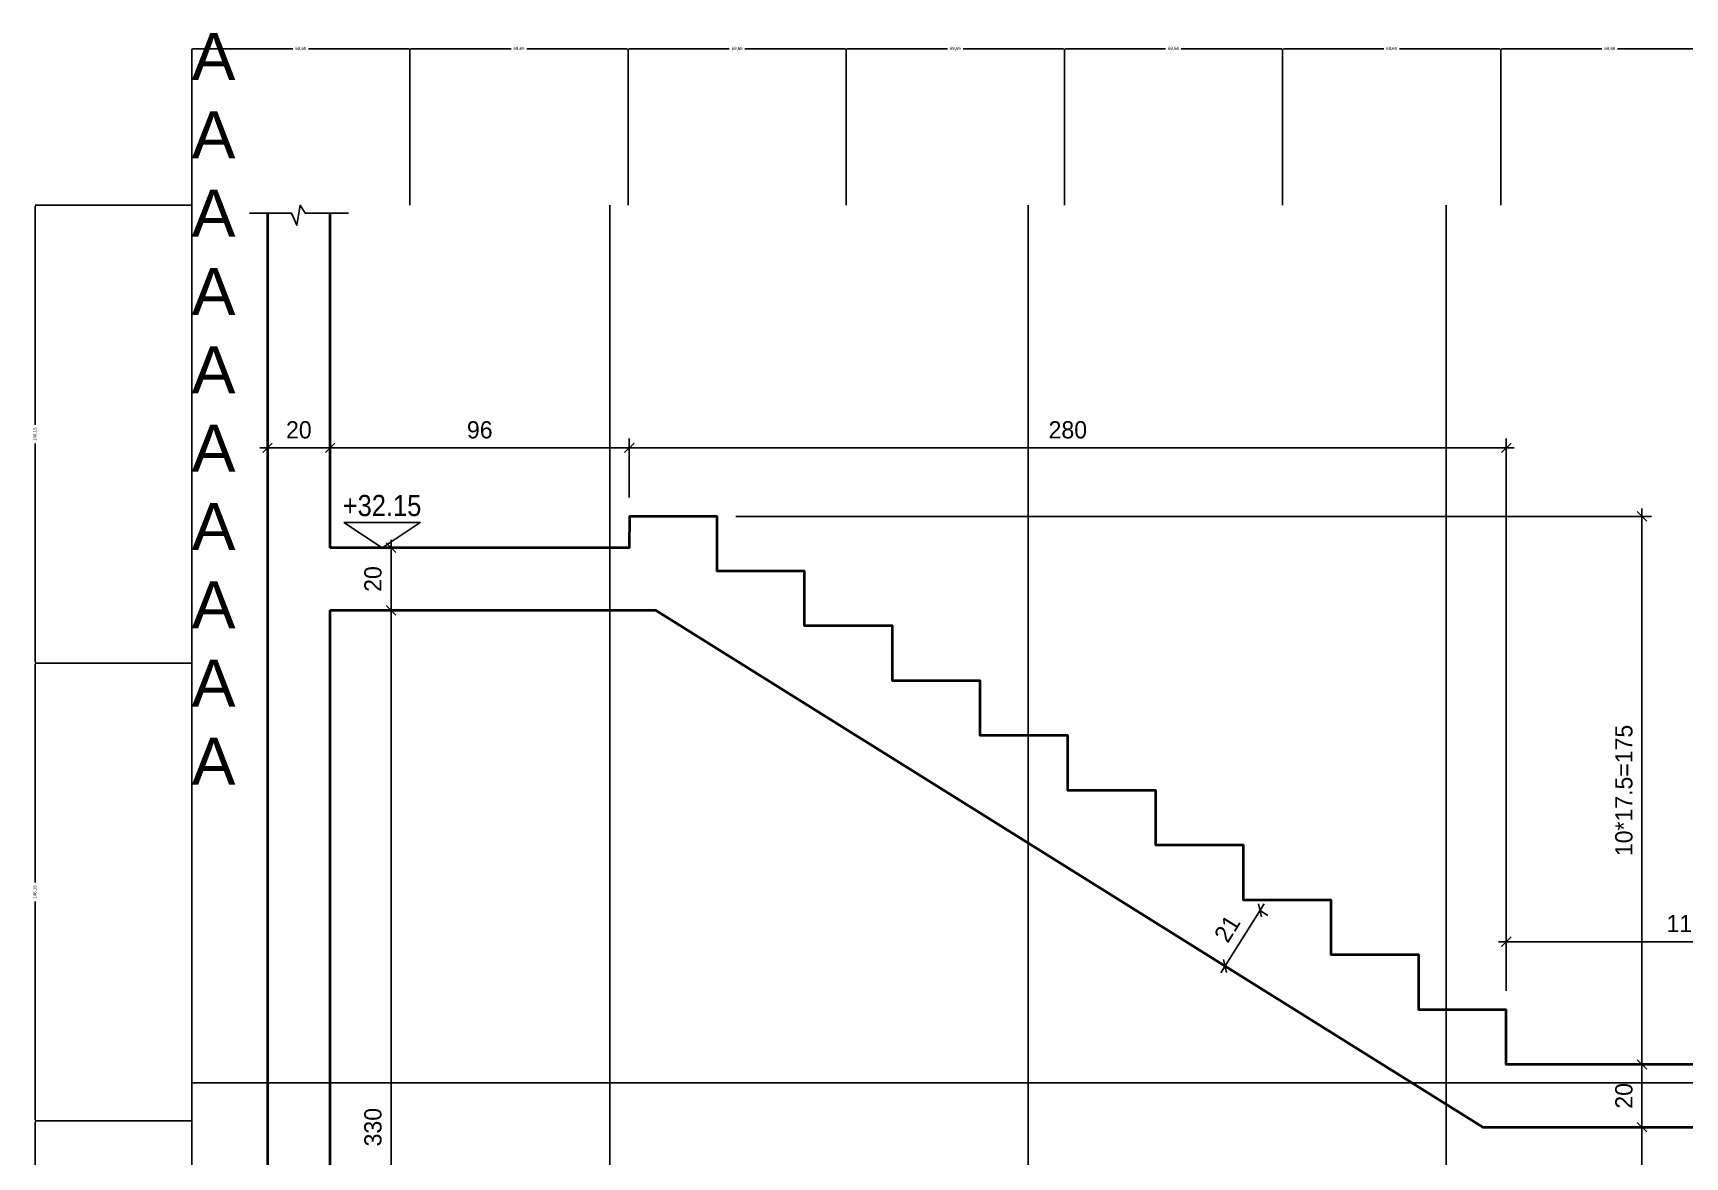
# Model space of a CAD drawing. Header units: inches. Extents: x -5298 to 11252, y 8210 to 22495.
# Drawn here: x 7526 to 8053, y 17932 to 18291 of the extents above; entities that cross this region are included whole.
import ezdxf
from ezdxf.enums import TextEntityAlignment as Align

# ---------------------------------------------------------------- set-up
doc = ezdxf.new("R2010")
doc.units = ezdxf.units.IN
doc.header["$LTSCALE"] = 55
doc.header["$MEASUREMENT"] = 0
doc.layers.get('Defpoints').update_dxf_attribs({"color": 40})
for name, color, linetype in [('BEAM', 3, 'Continuous'), ('break', 1, 'Continuous'), ('dim', 2, 'Continuous'), ('otm-text', 1, 'Continuous'), ('P-lines', 3, 'Continuous'), ('TXT', 4, 'Continuous')]:
    doc.layers.add(name, color=color, linetype=linetype)
doc.layers.add('W-Conc', color=3, linetype='Continuous', lineweight=40)
doc.styles.add('danmm', font='danmm.shx', dxfattribs={"width": 0.9})
doc.styles.add('HEBTXT', font='hebtxt-weld.shx')
doc.styles.add('ROMANS', font='romans')
doc.styles.get("Standard").update_dxf_attribs({"font": 'arial.ttf'})
doc.dimstyles.new('25', dxfattribs={"dimtxt": 5.5, "dimasz": 3, "dimexe": 3, "dimexo": 6, "dimgap": 3, "dimtad": 1, "dimdec": 0, "dimrnd": 0.5, "dimtxsty": 'HEBTXT', "dimblk1": 'OBLIQUE', "dimblk2": 'OBLIQUE', "dimsah": 1, "dimcen": 1, "dimdle": 2.5, "dimclre": 9, "dimclrt": 3, "dimazin": 3, "dimtfac": 1, "dimtdec": 0, "dimtix": 1, "dimtmove": 2, "dimatfit": 3, "dimldrblk": 'OBLIQUE'})
doc.dimstyles.get("Standard").update_dxf_attribs({"dimtxt": 2.5, "dimasz": 2.5, "dimexe": 1.25, "dimexo": 0.625, "dimtad": 1, "dimtxsty": 'Standard', "dimcen": 2.5, "dimazin": 3, "dimtfac": 1, "dimtmove": 0, "dimatfit": 3})

# ---------------------------------------------------------------- blocks, each defined once
blk = doc.blocks.new('MF1')
blk.add_lwpolyline([(30, 20), (0, 0), (-30, 20)], close=True)
at = {"style": 'ROMANS'}
blk.add_attdef('0', text='', height=6, dxfattribs=at).set_placement((0, 25), align=Align.CENTER)
blk = doc.blocks.new('_OBLIQUE')
at = {"color": 0, "linetype": 'ByBlock'}
blk.add_line((-0.5, -0.5), (0.5, 0.5), dxfattribs=at)
blk = doc.blocks.new('*D1326')
at = {"layer": 'Defpoints', "color": 0, "linetype": 'Continuous', "ltscale": 5, "transparency": 16777216}
for p in [(7912.22, 18014.22, -0.16), (7901.1, 17996.43, -0.19), (7906.36, 17993.15)]:
    blk.add_point(p, dxfattribs=at)
at = {"layer": 'dim', "color": 0, "linetype": 'Continuous', "lineweight": -2, "ltscale": 5, "transparency": 16777216}
blk.add_line((7918.8, 18013.06), (7905.04, 17991.03), dxfattribs=at)
at = {"layer": 'dim', "color": 9, "linetype": 'Continuous', "lineweight": -2, "ltscale": 5, "transparency": 16777216}
for p, q in [((7917.31, 18011.04), (7920.02, 18009.35)), ((7906.19, 17993.25), (7908.9, 17991.56))]:
    blk.add_line(p, q, dxfattribs=at)
at = {"layer": 'dim', "color": 0, "linetype": 'Continuous', "lineweight": -2, "ltscale": 5, "transparency": 16777216, "xscale": 3, "yscale": 3, "zscale": 3}
for p, rotation in [((7917.47, 18010.94), 58.0063335291053), ((7906.36, 17993.15), 238.0063335291053)]:
    blk.add_blockref('_OBLIQUE', p, dxfattribs=dict(at, rotation=rotation))
at = {"layer": 'dim', "color": 3, "linetype": 'Continuous', "ltscale": 5, "transparency": 16777216, "insert": (7907.04, 18005.09), "char_height": 5.5, "attachment_point": 5, "rotation": 58.0063, "style": 'HEBTXT'}
blk.add_mtext('\\A1;21', dxfattribs=at)
blk = doc.blocks.new('*D1342')
at = {"layer": 'Defpoints', "color": 0, "linetype": 'Continuous', "ltscale": 5, "transparency": 16777216}
for p in [(7640.1, 18106.72), (7642.57, 18106.72, -0.19), (7633.52, 17776.72, -0.15)]:
    blk.add_point(p, dxfattribs=at)
at = {"layer": 'dim', "color": 9, "linetype": 'Continuous', "lineweight": -2, "ltscale": 5, "transparency": 16777216}
for p, q in [((7636.57, 18106.72), (7637.1, 18106.72)), ((7639.52, 17776.72), (7643.1, 17776.72))]:
    blk.add_line(p, q, dxfattribs=at)
at = {"layer": 'dim', "color": 0, "linetype": 'Continuous', "lineweight": -2, "ltscale": 5, "transparency": 16777216}
blk.add_line((7640.1, 17774.22), (7640.1, 18109.22), dxfattribs=at)
at = {"layer": 'dim', "color": 0, "linetype": 'Continuous', "lineweight": -2, "ltscale": 5, "transparency": 16777216, "xscale": 3, "yscale": 3, "zscale": 3}
for p, rotation in [((7640.1, 18106.72), 90), ((7640.1, 17776.72), 270)]:
    blk.add_blockref('_OBLIQUE', p, dxfattribs=dict(at, rotation=rotation))
at = {"layer": 'dim', "color": 3, "linetype": 'Continuous', "ltscale": 5, "transparency": 16777216, "insert": (7634.35, 17941.72), "char_height": 5.5, "attachment_point": 5, "rotation": 90, "style": 'HEBTXT'}
blk.add_mtext('\\A1;330', dxfattribs=at)
blk = doc.blocks.new('*D1343')
at = {"layer": 'Defpoints', "color": 0, "linetype": 'Continuous', "ltscale": 5, "transparency": 16777216}
for p in [(7640.1, 18126.72), (7644.12, 18126.72, -0.16), (7642.57, 18106.72, -0.19)]:
    blk.add_point(p, dxfattribs=at)
at = {"layer": 'dim', "color": 9, "linetype": 'Continuous', "lineweight": -2, "ltscale": 5, "transparency": 16777216}
for p, q in [((7638.12, 18126.72), (7637.1, 18126.72)), ((7636.57, 18106.72), (7637.1, 18106.72))]:
    blk.add_line(p, q, dxfattribs=at)
at = {"layer": 'dim', "color": 0, "linetype": 'Continuous', "lineweight": -2, "ltscale": 5, "transparency": 16777216}
blk.add_line((7640.1, 18104.22), (7640.1, 18129.22), dxfattribs=at)
at = {"layer": 'dim', "color": 0, "linetype": 'Continuous', "lineweight": -2, "ltscale": 5, "transparency": 16777216, "xscale": 3, "yscale": 3, "zscale": 3}
for p, rotation in [((7640.1, 18126.72), 90), ((7640.1, 18106.72), 270)]:
    blk.add_blockref('_OBLIQUE', p, dxfattribs=dict(at, rotation=rotation))
at = {"layer": 'dim', "color": 3, "linetype": 'Continuous', "ltscale": 5, "transparency": 16777216, "insert": (7634.35, 18116.72), "char_height": 5.5, "attachment_point": 5, "rotation": 90, "style": 'HEBTXT'}
blk.add_mtext('\\A1;20', dxfattribs=at)
blk = doc.blocks.new('*D1365')
at = {"layer": 'Defpoints', "color": 0, "linetype": 'Continuous', "ltscale": 5, "transparency": 16777216}
for p in [(8039.46, 17941.72), (8044.85, 17941.72, -0.19), (7735.18, 17786.72, -0.15)]:
    blk.add_point(p, dxfattribs=at)
at = {"layer": 'dim', "color": 9, "linetype": 'Continuous', "lineweight": -2, "ltscale": 5, "transparency": 16777216}
for p, q in [((8038.85, 17941.72), (8036.46, 17941.72)), ((7741.18, 17786.72), (8042.46, 17786.72))]:
    blk.add_line(p, q, dxfattribs=at)
at = {"layer": 'dim', "color": 0, "linetype": 'Continuous', "lineweight": -2, "ltscale": 5, "transparency": 16777216}
blk.add_line((8039.46, 17784.22), (8039.46, 17944.22), dxfattribs=at)
at = {"layer": 'dim', "color": 0, "linetype": 'Continuous', "lineweight": -2, "ltscale": 5, "transparency": 16777216, "xscale": 3, "yscale": 3, "zscale": 3}
for p, rotation in [((8039.46, 17941.72), 90), ((8039.46, 17786.72), 270)]:
    blk.add_blockref('_OBLIQUE', p, dxfattribs=dict(at, rotation=rotation))
at = {"layer": 'dim', "color": 3, "linetype": 'Continuous', "ltscale": 5, "transparency": 16777216, "insert": (8033.71, 17864.22), "char_height": 5.5, "attachment_point": 5, "rotation": 90, "style": 'HEBTXT'}
blk.add_mtext('\\A1;155', dxfattribs=at)
blk = doc.blocks.new('*D1366')
at = {"layer": 'Defpoints', "color": 0, "linetype": 'Continuous', "ltscale": 5, "transparency": 16777216}
for p in [(8039.46, 17961.72), (8044.23, 17961.72, -0.16), (8044.85, 17941.72, -0.19)]:
    blk.add_point(p, dxfattribs=at)
at = {"layer": 'dim', "color": 0, "linetype": 'Continuous', "lineweight": -2, "ltscale": 5, "transparency": 16777216}
blk.add_line((8039.46, 17939.22), (8039.46, 17964.22), dxfattribs=at)
at = {"layer": 'dim', "color": 9, "linetype": 'Continuous', "lineweight": -2, "ltscale": 5, "transparency": 16777216}
for p, q in [((8038.23, 17961.72), (8036.46, 17961.72)), ((8038.85, 17941.72), (8036.46, 17941.72))]:
    blk.add_line(p, q, dxfattribs=at)
at = {"layer": 'dim', "color": 0, "linetype": 'Continuous', "lineweight": -2, "ltscale": 5, "transparency": 16777216, "xscale": 3, "yscale": 3, "zscale": 3}
for p, rotation in [((8039.46, 17961.72), 90), ((8039.46, 17941.72), 270)]:
    blk.add_blockref('_OBLIQUE', p, dxfattribs=dict(at, rotation=rotation))
at = {"layer": 'dim', "color": 3, "linetype": 'Continuous', "ltscale": 5, "transparency": 16777216, "insert": (8033.71, 17951.72), "char_height": 5.5, "attachment_point": 5, "rotation": 90, "style": 'HEBTXT'}
blk.add_mtext('\\A1;20', dxfattribs=at)
blk = doc.blocks.new('*D1367')
at = {"layer": 'Defpoints', "color": 0, "linetype": 'Continuous', "ltscale": 5, "transparency": 16777216}
for p in [(7744.18, 18136.72, -0.16), (8039.46, 18136.72), (8044.23, 17961.72, -0.16)]:
    blk.add_point(p, dxfattribs=at)
at = {"layer": 'dim', "color": 9, "linetype": 'Continuous', "lineweight": -2, "ltscale": 5, "transparency": 16777216}
for p, q in [((7750.18, 18136.72), (8042.46, 18136.72)), ((8038.23, 17961.72), (8036.46, 17961.72))]:
    blk.add_line(p, q, dxfattribs=at)
at = {"layer": 'dim', "color": 0, "linetype": 'Continuous', "lineweight": -2, "ltscale": 5, "transparency": 16777216}
blk.add_line((8039.46, 17959.22), (8039.46, 18139.22), dxfattribs=at)
at = {"layer": 'dim', "color": 0, "linetype": 'Continuous', "lineweight": -2, "ltscale": 5, "transparency": 16777216, "xscale": 3, "yscale": 3, "zscale": 3}
for p, rotation in [((8039.46, 18136.72), 90), ((8039.46, 17961.72), 270)]:
    blk.add_blockref('_OBLIQUE', p, dxfattribs=dict(at, rotation=rotation))
at = {"layer": 'dim', "color": 3, "linetype": 'Continuous', "ltscale": 5, "transparency": 16777216, "insert": (8033.71, 18049.22), "char_height": 5.5, "attachment_point": 5, "rotation": 90, "style": 'HEBTXT'}
blk.add_mtext('\\A1;10*17.5=175', dxfattribs=at)
blk = doc.blocks.new('*D1425')
at = {"layer": 'Defpoints', "color": 0, "linetype": 'Continuous', "ltscale": 5, "transparency": 16777216}
for p in [(7620.69, 18158.56), (7600.68, 18146.08, -0.25), (7620.69, 18146.08, -0.26)]:
    blk.add_point(p, dxfattribs=at)
at = {"layer": 'dim', "color": 0, "linetype": 'Continuous', "lineweight": -2, "ltscale": 5, "transparency": 16777216}
blk.add_line((7598.18, 18158.56), (7623.19, 18158.56), dxfattribs=at)
at = {"layer": 'dim', "color": 9, "linetype": 'Continuous', "lineweight": -2, "ltscale": 5, "transparency": 16777216}
for p, q in [((7600.68, 18152.08), (7600.68, 18161.56)), ((7620.69, 18152.08), (7620.69, 18161.56))]:
    blk.add_line(p, q, dxfattribs=at)
at = {"layer": 'dim', "color": 0, "linetype": 'Continuous', "lineweight": -2, "ltscale": 5, "transparency": 16777216, "xscale": 3, "yscale": 3, "zscale": 3, "rotation": 180}
blk.add_blockref('_OBLIQUE', (7600.68, 18158.56), dxfattribs=at)
at = {"layer": 'dim', "color": 0, "linetype": 'Continuous', "lineweight": -2, "ltscale": 5, "transparency": 16777216, "xscale": 3, "yscale": 3, "zscale": 3}
blk.add_blockref('_OBLIQUE', (7620.69, 18158.56), dxfattribs=at)
at = {"layer": 'dim', "color": 3, "linetype": 'Continuous', "ltscale": 5, "transparency": 16777216, "insert": (7610.68, 18164.31), "char_height": 5.5, "attachment_point": 5, "style": 'HEBTXT'}
blk.add_mtext('\\A1;20', dxfattribs=at)
blk = doc.blocks.new('*D1426')
at = {"layer": 'Defpoints', "color": 0, "linetype": 'Continuous', "ltscale": 5, "transparency": 16777216}
for p in [(7716.18, 18158.56), (7620.69, 18146.08, -0.26), (7716.18, 18136.72, -0.16)]:
    blk.add_point(p, dxfattribs=at)
at = {"layer": 'dim', "color": 0, "linetype": 'Continuous', "lineweight": -2, "ltscale": 5, "transparency": 16777216}
blk.add_line((7618.19, 18158.56), (7718.68, 18158.56), dxfattribs=at)
at = {"layer": 'dim', "color": 9, "linetype": 'Continuous', "lineweight": -2, "ltscale": 5, "transparency": 16777216}
for p, q in [((7620.69, 18152.08), (7620.69, 18161.56)), ((7716.18, 18142.72), (7716.18, 18161.56))]:
    blk.add_line(p, q, dxfattribs=at)
at = {"layer": 'dim', "color": 0, "linetype": 'Continuous', "lineweight": -2, "ltscale": 5, "transparency": 16777216, "xscale": 3, "yscale": 3, "zscale": 3, "rotation": 180}
blk.add_blockref('_OBLIQUE', (7620.69, 18158.56), dxfattribs=at)
at = {"layer": 'dim', "color": 0, "linetype": 'Continuous', "lineweight": -2, "ltscale": 5, "transparency": 16777216, "xscale": 3, "yscale": 3, "zscale": 3}
blk.add_blockref('_OBLIQUE', (7716.18, 18158.56), dxfattribs=at)
at = {"layer": 'dim', "color": 3, "linetype": 'Continuous', "ltscale": 5, "transparency": 16777216, "insert": (7668.43, 18164.31), "char_height": 5.5, "attachment_point": 5, "style": 'HEBTXT'}
blk.add_mtext('\\A1;96', dxfattribs=at)
blk = doc.blocks.new('*D1427')
at = {"layer": 'Defpoints', "color": 0, "linetype": 'Continuous', "ltscale": 5, "transparency": 16777216}
for p in [(7996.15, 18158.56), (7716.18, 18136.72, -0.16), (7996.15, 17979.22, -0.16)]:
    blk.add_point(p, dxfattribs=at)
at = {"layer": 'dim', "color": 0, "linetype": 'Continuous', "lineweight": -2, "ltscale": 5, "transparency": 16777216}
blk.add_line((7713.68, 18158.56), (7998.65, 18158.56), dxfattribs=at)
at = {"layer": 'dim', "color": 9, "linetype": 'Continuous', "lineweight": -2, "ltscale": 5, "transparency": 16777216}
for p, q in [((7716.18, 18142.72), (7716.18, 18161.56)), ((7996.15, 17985.22), (7996.15, 18161.56))]:
    blk.add_line(p, q, dxfattribs=at)
at = {"layer": 'dim', "color": 0, "linetype": 'Continuous', "lineweight": -2, "ltscale": 5, "transparency": 16777216, "xscale": 3, "yscale": 3, "zscale": 3, "rotation": 180}
blk.add_blockref('_OBLIQUE', (7716.18, 18158.56), dxfattribs=at)
at = {"layer": 'dim', "color": 0, "linetype": 'Continuous', "lineweight": -2, "ltscale": 5, "transparency": 16777216, "xscale": 3, "yscale": 3, "zscale": 3}
blk.add_blockref('_OBLIQUE', (7996.15, 18158.56), dxfattribs=at)
at = {"layer": 'dim', "color": 3, "linetype": 'Continuous', "ltscale": 5, "transparency": 16777216, "insert": (7856.17, 18164.31), "char_height": 5.5, "attachment_point": 5, "style": 'HEBTXT'}
blk.add_mtext('\\A1;280', dxfattribs=at)
blk = doc.blocks.new('*D1428')
at = {"layer": 'Defpoints', "color": 0, "linetype": 'Continuous', "ltscale": 5, "transparency": 16777216}
for p in [(8110.68, 18000.94), (7996.15, 17979.22, -0.16), (8110.68, 17979.22, 0.06)]:
    blk.add_point(p, dxfattribs=at)
at = {"layer": 'dim', "color": 0, "linetype": 'Continuous', "lineweight": -2, "ltscale": 5, "transparency": 16777216}
blk.add_line((7993.65, 18000.94), (8113.18, 18000.94), dxfattribs=at)
at = {"layer": 'dim', "color": 9, "linetype": 'Continuous', "lineweight": -2, "ltscale": 5, "transparency": 16777216}
for p, q in [((7996.15, 17985.22), (7996.15, 18003.94)), ((8110.68, 17985.22), (8110.68, 18003.94))]:
    blk.add_line(p, q, dxfattribs=at)
at = {"layer": 'dim', "color": 0, "linetype": 'Continuous', "lineweight": -2, "ltscale": 5, "transparency": 16777216, "xscale": 3, "yscale": 3, "zscale": 3, "rotation": 180}
blk.add_blockref('_OBLIQUE', (7996.15, 18000.94), dxfattribs=at)
at = {"layer": 'dim', "color": 0, "linetype": 'Continuous', "lineweight": -2, "ltscale": 5, "transparency": 16777216, "xscale": 3, "yscale": 3, "zscale": 3}
blk.add_blockref('_OBLIQUE', (8110.68, 18000.94), dxfattribs=at)
at = {"layer": 'dim', "color": 3, "linetype": 'Continuous', "ltscale": 5, "transparency": 16777216, "insert": (8053.42, 18006.69), "char_height": 5.5, "attachment_point": 5, "style": 'HEBTXT'}
blk.add_mtext('\\A1;115', dxfattribs=at)
blk = doc.blocks.new('_CLOSEDFILLED')
at = {"color": 0, "linetype": 'BYBLOCK'}
blk.add_solid([(-1, 0.2), (0, 0), (-1, -0.2)], dxfattribs=at)
blk = doc.blocks.new('*D47')
at = {"color": 2}
for p, q in [((7576.48, 18236.02), (7576.48, 18286.02)), ((7576.73, 18286.02), (7608.8, 18286.02)), ((7613.8, 18286.02), (7645.87, 18286.02)), ((7646.12, 18236.02), (7646.12, 18286.02))]:
    blk.add_line(p, q, dxfattribs=at)
at = {"layer": 'Defpoints'}
for p in [(7576.48, 18286.02), (7576.48, 18236.02), (7646.12, 18236.02)]:
    blk.add_point(p, dxfattribs=at)
at = {"layer": 'dim', "color": 2, "xscale": 0.25, "yscale": 0.25, "rotation": 180}
blk.add_blockref('_CLOSEDFILLED', (7576.48, 18286.02), dxfattribs=at)
at = {"layer": 'dim', "color": 2, "xscale": 0.25, "yscale": 0.25}
blk.add_blockref('_CLOSEDFILLED', (7646.12, 18286.02), dxfattribs=at)
at = {"layer": 'dim', "color": 0, "insert": (7611.3, 18286.02), "char_height": 1, "attachment_point": 5}
blk.add_mtext('69,65', dxfattribs=at)
blk = doc.blocks.new('*D48')
at = {"color": 2}
for p, q in [((7646.12, 18236.02), (7646.12, 18286.02)), ((7646.37, 18286.02), (7678.45, 18286.02)), ((7683.45, 18286.02), (7715.52, 18286.02)), ((7715.77, 18236.02), (7715.77, 18286.02))]:
    blk.add_line(p, q, dxfattribs=at)
at = {"layer": 'Defpoints'}
for p in [(7646.12, 18286.02), (7646.12, 18236.02), (7715.77, 18236.02)]:
    blk.add_point(p, dxfattribs=at)
at = {"layer": 'dim', "color": 2, "xscale": 0.25, "yscale": 0.25, "rotation": 180}
blk.add_blockref('_CLOSEDFILLED', (7646.12, 18286.02), dxfattribs=at)
at = {"layer": 'dim', "color": 2, "xscale": 0.25, "yscale": 0.25}
blk.add_blockref('_CLOSEDFILLED', (7715.77, 18286.02), dxfattribs=at)
at = {"layer": 'dim', "color": 0, "insert": (7680.95, 18286.02), "char_height": 1, "attachment_point": 5}
blk.add_mtext('69,65', dxfattribs=at)
blk = doc.blocks.new('*D49')
at = {"color": 2}
for p, q in [((7715.77, 18236.02), (7715.77, 18286.02)), ((7716.02, 18286.02), (7748.1, 18286.02)), ((7753.1, 18286.02), (7785.17, 18286.02)), ((7785.42, 18236.02), (7785.42, 18286.02))]:
    blk.add_line(p, q, dxfattribs=at)
at = {"layer": 'Defpoints'}
for p in [(7715.77, 18286.02), (7715.77, 18236.02), (7785.42, 18236.02)]:
    blk.add_point(p, dxfattribs=at)
at = {"layer": 'dim', "color": 2, "xscale": 0.25, "yscale": 0.25, "rotation": 180}
blk.add_blockref('_CLOSEDFILLED', (7715.77, 18286.02), dxfattribs=at)
at = {"layer": 'dim', "color": 2, "xscale": 0.25, "yscale": 0.25}
blk.add_blockref('_CLOSEDFILLED', (7785.42, 18286.02), dxfattribs=at)
at = {"layer": 'dim', "color": 0, "insert": (7750.6, 18286.02), "char_height": 1, "attachment_point": 5}
blk.add_mtext('69,65', dxfattribs=at)
blk = doc.blocks.new('*D50')
at = {"color": 2}
for p, q in [((7785.42, 18236.02), (7785.42, 18286.02)), ((7785.67, 18286.02), (7817.75, 18286.02)), ((7822.75, 18286.02), (7854.82, 18286.02)), ((7855.07, 18236.02), (7855.07, 18286.02))]:
    blk.add_line(p, q, dxfattribs=at)
at = {"layer": 'Defpoints'}
for p in [(7785.42, 18286.02), (7785.42, 18236.02), (7855.07, 18236.02)]:
    blk.add_point(p, dxfattribs=at)
at = {"layer": 'dim', "color": 2, "xscale": 0.25, "yscale": 0.25, "rotation": 180}
blk.add_blockref('_CLOSEDFILLED', (7785.42, 18286.02), dxfattribs=at)
at = {"layer": 'dim', "color": 2, "xscale": 0.25, "yscale": 0.25}
blk.add_blockref('_CLOSEDFILLED', (7855.07, 18286.02), dxfattribs=at)
at = {"layer": 'dim', "color": 0, "insert": (7820.25, 18286.02), "char_height": 1, "attachment_point": 5}
blk.add_mtext('69,65', dxfattribs=at)
blk = doc.blocks.new('*D51')
at = {"color": 2}
for p, q in [((7855.07, 18236.02), (7855.07, 18286.02)), ((7855.32, 18286.02), (7887.4, 18286.02)), ((7892.4, 18286.02), (7924.47, 18286.02)), ((7924.72, 18236.02), (7924.72, 18286.02))]:
    blk.add_line(p, q, dxfattribs=at)
at = {"layer": 'Defpoints'}
for p in [(7855.07, 18286.02), (7855.07, 18236.02), (7924.72, 18236.02)]:
    blk.add_point(p, dxfattribs=at)
at = {"layer": 'dim', "color": 2, "xscale": 0.25, "yscale": 0.25, "rotation": 180}
blk.add_blockref('_CLOSEDFILLED', (7855.07, 18286.02), dxfattribs=at)
at = {"layer": 'dim', "color": 2, "xscale": 0.25, "yscale": 0.25}
blk.add_blockref('_CLOSEDFILLED', (7924.72, 18286.02), dxfattribs=at)
at = {"layer": 'dim', "color": 0, "insert": (7889.9, 18286.02), "char_height": 1, "attachment_point": 5}
blk.add_mtext('69,65', dxfattribs=at)
blk = doc.blocks.new('*D52')
at = {"color": 2}
for p, q in [((7924.72, 18236.02), (7924.72, 18286.02)), ((7924.97, 18286.02), (7957.04, 18286.02)), ((7962.04, 18286.02), (7994.12, 18286.02)), ((7994.37, 18236.02), (7994.37, 18286.02))]:
    blk.add_line(p, q, dxfattribs=at)
at = {"layer": 'Defpoints'}
for p in [(7924.72, 18286.02), (7924.72, 18236.02), (7994.37, 18236.02)]:
    blk.add_point(p, dxfattribs=at)
at = {"layer": 'dim', "color": 2, "xscale": 0.25, "yscale": 0.25, "rotation": 180}
blk.add_blockref('_CLOSEDFILLED', (7924.72, 18286.02), dxfattribs=at)
at = {"layer": 'dim', "color": 2, "xscale": 0.25, "yscale": 0.25}
blk.add_blockref('_CLOSEDFILLED', (7994.37, 18286.02), dxfattribs=at)
at = {"layer": 'dim', "color": 0, "insert": (7959.54, 18286.02), "char_height": 1, "attachment_point": 5}
blk.add_mtext('69,65', dxfattribs=at)
blk = doc.blocks.new('*D53')
at = {"color": 2}
for p, q in [((7994.37, 18236.02), (7994.37, 18286.02)), ((7994.62, 18286.02), (8026.69, 18286.02)), ((8031.69, 18286.02), (8063.77, 18286.02)), ((8064.02, 18236.02), (8064.02, 18286.02))]:
    blk.add_line(p, q, dxfattribs=at)
at = {"layer": 'Defpoints'}
for p in [(7994.37, 18286.02), (7994.37, 18236.02), (8064.02, 18236.02)]:
    blk.add_point(p, dxfattribs=at)
at = {"layer": 'dim', "color": 2, "xscale": 0.25, "yscale": 0.25, "rotation": 180}
blk.add_blockref('_CLOSEDFILLED', (7994.37, 18286.02), dxfattribs=at)
at = {"layer": 'dim', "color": 2, "xscale": 0.25, "yscale": 0.25}
blk.add_blockref('_CLOSEDFILLED', (8064.02, 18286.02), dxfattribs=at)
at = {"layer": 'dim', "color": 0, "insert": (8029.19, 18286.02), "char_height": 1, "attachment_point": 5}
blk.add_mtext('69,65', dxfattribs=at)
blk = doc.blocks.new('*D136')
at = {"color": 2}
for p, q in [((7576.48, 17943.72), (7526.48, 17943.72)), ((7526.48, 17873.65), (7526.48, 17943.47)), ((7526.48, 17797.83), (7526.48, 17867.65)), ((7576.48, 17797.58), (7526.48, 17797.58))]:
    blk.add_line(p, q, dxfattribs=at)
at = {"layer": 'Defpoints'}
for p in [(7576.48, 17943.72), (7526.48, 17797.58), (7576.48, 17797.58)]:
    blk.add_point(p, dxfattribs=at)
at = {"layer": 'dim', "color": 2, "xscale": 0.25, "yscale": 0.25}
for p, rotation in [((7526.48, 17943.72), 90), ((7526.48, 17797.58), 270)]:
    blk.add_blockref('_CLOSEDFILLED', p, dxfattribs=dict(at, rotation=rotation))
at = {"layer": 'dim', "color": 0, "insert": (7526.48, 17870.65), "char_height": 1, "attachment_point": 5, "rotation": 90}
blk.add_mtext('146,15', dxfattribs=at)
blk = doc.blocks.new('*D137')
at = {"color": 2}
for p, q in [((7576.48, 18089.87), (7526.48, 18089.87)), ((7526.48, 18019.8), (7526.48, 18089.62)), ((7526.48, 17943.97), (7526.48, 18013.8)), ((7576.48, 17943.72), (7526.48, 17943.72))]:
    blk.add_line(p, q, dxfattribs=at)
at = {"layer": 'Defpoints'}
for p in [(7576.48, 18089.87), (7526.48, 17943.72), (7576.48, 17943.72)]:
    blk.add_point(p, dxfattribs=at)
at = {"layer": 'dim', "color": 2, "xscale": 0.25, "yscale": 0.25}
for p, rotation in [((7526.48, 18089.87), 90), ((7526.48, 17943.72), 270)]:
    blk.add_blockref('_CLOSEDFILLED', p, dxfattribs=dict(at, rotation=rotation))
at = {"layer": 'dim', "color": 0, "insert": (7526.48, 18016.8), "char_height": 1, "attachment_point": 5, "rotation": 90}
blk.add_mtext('146,15', dxfattribs=at)
blk = doc.blocks.new('*D138')
at = {"color": 2}
for p, q in [((7576.48, 18236.02), (7526.48, 18236.02)), ((7526.48, 18165.94), (7526.48, 18235.77)), ((7526.48, 18090.12), (7526.48, 18159.94)), ((7576.48, 18089.87), (7526.48, 18089.87))]:
    blk.add_line(p, q, dxfattribs=at)
at = {"layer": 'Defpoints'}
for p in [(7576.48, 18236.02), (7526.48, 18089.87), (7576.48, 18089.87)]:
    blk.add_point(p, dxfattribs=at)
at = {"layer": 'dim', "color": 2, "xscale": 0.25, "yscale": 0.25}
for p, rotation in [((7526.48, 18236.02), 90), ((7526.48, 18089.87), 270)]:
    blk.add_blockref('_CLOSEDFILLED', p, dxfattribs=dict(at, rotation=rotation))
at = {"layer": 'dim', "color": 0, "insert": (7526.48, 18162.94), "char_height": 1, "attachment_point": 5, "rotation": 90}
blk.add_mtext('146,15', dxfattribs=at)

msp = doc.modelspace()

# ---------------------------------------------------------------- linework, layer by layer
at = {"layer": 'BEAM', "color": 5}
for p, q in [((7576.475, 11513.244), (7576.475, 18236.017)), ((7709.969, 11513.244), (7709.969, 18236.017)), ((7843.463, 11513.244), (7843.463, 18236.017)), ((7976.957, 11513.244), (7976.957, 18236.017)), ((7576.475, 17955.902), (10780.328, 17955.902))]:
    msp.add_line(p, q, dxfattribs=at)
at = {"layer": 'break', "elevation": -0.542}
msp.add_lwpolyline([(7626.497, 18233.565), (7612.724, 18233.565), (7611.126, 18236.017), (7610.056, 18229.671), (7608.34, 18233.565), (7594.934, 18233.565)], dxfattribs=at)
at = {"layer": 'W-Conc', "ltscale": 5}
for p, q in [((7600.68, 18233.565, -0.711), (7600.68, 16918.416, -0.577)), ((7620.685, 18126.721, -0.705), (7620.685, 18233.565, -0.716)), ((7620.685, 17776.721, -0.668), (7620.685, 18106.721, -0.703))]:
    msp.add_line(p, q, dxfattribs=at)
for points, elevation in [([(8110.685, 17961.72), (7996.151, 17961.72), (7996.151, 17979.22), (7968.185, 17979.22), (7968.185, 17996.72), (7940.219, 17996.72), (7940.219, 18014.22), (7912.216, 18014.22), (7912.216, 18031.72), (7884.215, 18031.72), (7884.215, 18049.22), (7856.183, 18049.22), (7856.183, 18066.72), (7828.181, 18066.72), (7828.181, 18084.22), (7800.179, 18084.22), (7800.179, 18101.72), (7772.147, 18101.72), (7772.147, 18119.22), (7744.183, 18119.22), (7744.183, 18136.72), (7716.183, 18136.72), (7716.179, 18126.721), (7620.685, 18126.721)], -0.608), ([(7620.685, 18106.721), (7724.556, 18106.721), (7988.679, 17941.72), (8110.688, 17941.72)], -0.64)]:
    msp.add_lwpolyline(points, dxfattribs=dict(at, elevation=elevation))

# ---------------------------------------------------------------- block references
at = {"layer": 'P-lines', "color": 3}
ref = msp.add_blockref('MF1', (7637.238, 18126.647, -0.608), dxfattribs=dict(at, xscale=-0.4065600000089035, yscale=0.4065600000089035, zscale=0.4065600000089035))
ref.add_attrib('-3.25', '+32.15', dxfattribs={"layer": 'otm-text', "height": 6.75, "style": 'danmm', "width": 0.9}).set_placement((7637.238, 18136.811, -0.608), align=Align.CENTER)

# ---------------------------------------------------------------- texts
at = {"layer": 'TXT', "color": 4}
for p in [(7576.475, 18276.017), (7576.475, 18251.017), (7576.475, 18226.017), (7576.475, 18201.017), (7576.475, 18176.017), (7576.475, 18151.017), (7576.475, 18126.017), (7576.475, 18101.017), (7576.475, 18076.017), (7576.475, 18051.017)]:
    msp.add_text('A', height=15, dxfattribs=at).set_placement(p)

# ---------------------------------------------------------------- dimensions: what is measured, and where the dimension line sits
at = {"layer": 'dim', "color": 2}
for base, p1, p2, picture, middle in [((7576.475, 18286.017), (7576.475, 18236.017), (7646.124, 18236.017), '*D47', (7611.3, 18286.017)), ((7646.124, 18286.017), (7646.124, 18236.017), (7715.773, 18236.017), '*D48', (7680.949, 18286.017)), ((7715.773, 18286.017), (7715.773, 18236.017), (7785.422, 18236.017), '*D49', (7750.598, 18286.017)), ((7785.422, 18286.017), (7785.422, 18236.017), (7855.071, 18236.017), '*D50', (7820.247, 18286.017)), ((7855.071, 18286.017), (7855.071, 18236.017), (7924.72, 18236.017), '*D51', (7889.896, 18286.017)), ((7924.72, 18286.017), (7924.72, 18236.017), (7994.369, 18236.017), '*D52', (7959.545, 18286.017)), ((7994.369, 18286.017), (7994.369, 18236.017), (8064.018, 18236.017), '*D53', (8029.194, 18286.017))]:
    dim = msp.add_linear_dim(base=base, p1=p1, p2=p2, dimstyle='Standard', dxfattribs=at)
    dim.commit()
    dim.dimension.update_dxf_attribs({"geometry": picture, "text_midpoint": middle})
for base, p1, p2, picture, middle in [((7526.475, 18089.87), (7576.475, 18089.87), (7576.475, 18236.017), '*D138', (7526.475, 18162.944)), ((7526.475, 17943.723), (7576.475, 17943.723), (7576.475, 18089.87), '*D137', (7526.475, 18016.796)), ((7526.475, 17797.576), (7576.475, 17797.576), (7576.475, 17943.723), '*D136', (7526.475, 17870.649))]:
    dim = msp.add_linear_dim(base=base, p1=p1, p2=p2, angle=90, dimstyle='Standard', dxfattribs=at)
    dim.commit()
    dim.dimension.update_dxf_attribs({"geometry": picture, "text_midpoint": middle})
at = {"layer": 'dim', "linetype": 'Continuous', "ltscale": 5}
for base, p1, p2, picture, middle in [((7620.685, 18158.556, -0.451), (7600.68, 18146.084, -0.702), (7620.685, 18146.084, -0.707), '*D1425', (7610.683, 18164.306, -0.451)), ((7716.183, 18158.556, -0.451), (7620.685, 18146.084, -0.707), (7716.183, 18136.72, -0.608), '*D1426', (7668.434, 18164.306, -0.451)), ((7996.151, 18158.556, -0.451), (7716.183, 18136.72, -0.608), (7996.151, 17979.22, -0.608), '*D1427', (7856.167, 18164.306, -0.451)), ((8110.685, 18000.938, -0.451), (7996.151, 17979.22, -0.608), (8110.685, 17979.22, -0.391), '*D1428', (8053.418, 18006.688, -0.451))]:
    dim = msp.add_linear_dim(base=base, p1=p1, p2=p2, dimstyle='25', dxfattribs=at)
    dim.commit()
    dim.dimension.update_dxf_attribs({"geometry": picture, "text_midpoint": middle})
dim = msp.add_linear_dim(base=(8039.464, 18136.72, -0.451), p1=(8044.235, 17961.72, -0.608), p2=(7744.183, 18136.72, -0.608), angle=90, text='10*17.5=<>', dimstyle='25', dxfattribs=at)
dim.commit()
dim.dimension.update_dxf_attribs({"geometry": '*D1367', "text_midpoint": (8033.714, 18049.22, -0.451)})
for base, p1, p2, picture, middle in [((7640.095, 18126.721, -0.451), (7642.569, 18106.721, -0.64), (7644.119, 18126.721, -0.608), '*D1343', (7634.345, 18116.721, -0.451)), ((7640.095, 18106.721, -0.451), (7633.517, 17776.721, -0.603), (7642.569, 18106.721, -0.64), '*D1342', (7634.345, 17941.721, -0.451)), ((8039.464, 17961.72, -0.451), (8044.851, 17941.72, -0.64), (8044.235, 17961.72, -0.608), '*D1366', (8033.714, 17951.72, -0.451)), ((8039.464, 17941.72, -0.451), (7735.184, 17786.717, -0.603), (8044.851, 17941.72, -0.64), '*D1365', (8033.714, 17864.218, -0.451))]:
    dim = msp.add_linear_dim(base=base, p1=p1, p2=p2, angle=90, dimstyle='25', dxfattribs=at)
    dim.commit()
    dim.dimension.update_dxf_attribs({"geometry": picture, "text_midpoint": middle})
dim = msp.add_aligned_dim(p1=(7912.216, 18014.22, -0.608), p2=(7901.103, 17996.43, -0.64), distance=6.199, dimstyle='25', dxfattribs=at)
dim.commit()
dim.dimension.update_dxf_attribs({"geometry": '*D1326', "text_midpoint": (7907.04, 18005.087, -0.451)})

doc.saveas('drawing.dxf')
